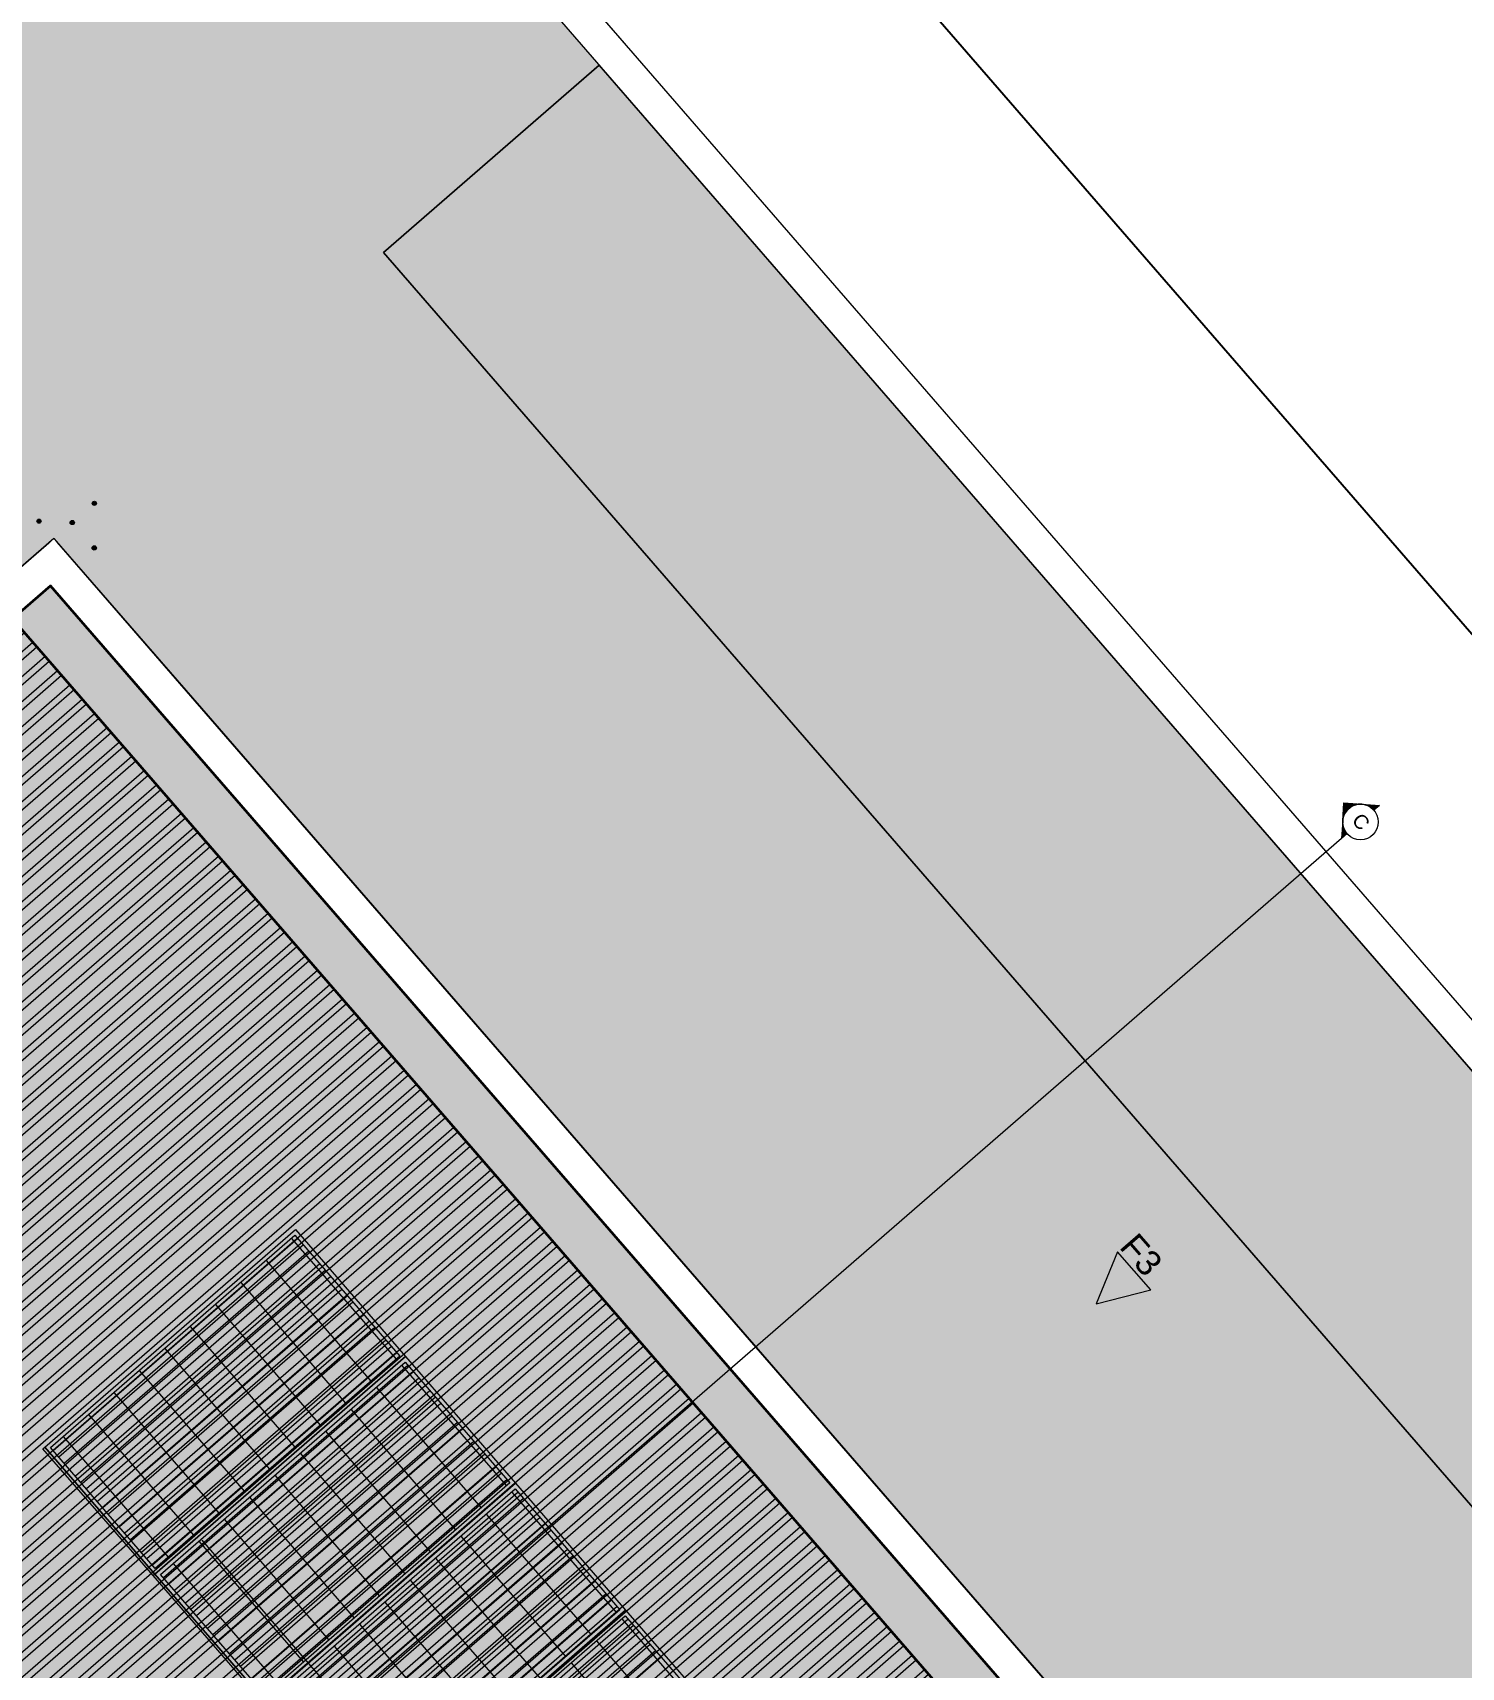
# Model space of a CAD drawing. Extents: x -175 to 397, y -1718 to -729.
# Drawn here: x 104.26 to 112.76, y -1378.06 to -1368.33 of the extents above; entities that cross this region are included whole.
import ezdxf

# ---------------------------------------------------------------- set-up
doc = ezdxf.new("R2010")
doc.units = 0
doc.header["$LTSCALE"] = 2
doc.set_wipeout_variables(frame=1)
doc.linetypes.add('Dot & Dashed', pattern=[0.012, 0.01, -0.001, 0, -0.001])
doc.linetypes.add('Wipeout_Contour', pattern=[1, 0, -1])
for name, color, linetype, lineweight, true_color in [('01_PLANTA COBERTURA_5_0_Caneta_No__28', 7, 'Continuous', 20, 0xd0311a), ('01_PLANTA COBERTURA_5_COTAS IMPLANTAÇÃO.EXEC_Caneta_No__25', 7, 'Continuous', 13, 0x982312), ('01_PLANTA COBERTURA_5_ESTRUTURA-COB.EST_Caneta_No__13', 7, 'Continuous', 0, 0xaaaaaa), ('01_PLANTA COBERTURA_5_ESTRUTURA-COB.EST_Caneta_No__9', 7, 'Continuous', 5, 0x020202), ('01_PLANTA COBERTURA_5_LAJES.EST_Caneta_No__18', 7, 'Continuous', 0, 0xdfdfdf), ('01_PLANTA COBERTURA_5_LAJES.EST_Caneta_No__19', 7, 'Continuous', 0, 0xe9e9e9), ('01_PLANTA COBERTURA_5_LAJES.EST_Caneta_No__25', 7, 'Continuous', 13, 0x982312)]:
    doc.layers.add(name, color=color, linetype=linetype, lineweight=lineweight, true_color=true_color)
for name, color, linetype, lineweight in [('01_PLANTA COBERTURA_5_0_Caneta_No__7', 7, 'Continuous', 13), ('01_PLANTA COBERTURA_5_ESTRUTURA-COB.EST_Caneta_No__1', 7, 'Continuous', 35), ('01_PLANTA COBERTURA_5_LAJES.EST_Caneta_No__241', 7, 'Continuous', 13), ('01_PLANTA COBERTURA_5_LAJES.EST_Caneta_No__96', 252, 'Continuous', 0), ('01_PLANTA COBERTURA_5_LAJES.EST_Caneta_No__98', 7, 'Continuous', 0), ('01_PLANTA COBERTURA_5_LAJES.EST_Caneta_No__99', 7, 'Continuous', 20), ('01_PLANTA COBERTURA_5_PAREDE CONSTRUIR_Caneta_No__241', 7, 'Continuous', 13), ('01_PLANTA COBERTURA_5_TERRENO.ARQ_Caneta_No__241', 7, 'Continuous', 13)]:
    doc.layers.add(name, color=color, linetype=linetype, lineweight=lineweight)
for name, color, linetype in [('01_PLANTA COBERTURA_5_LAJES.EST', 7, 'Continuous'), ('01_PLANTA COBERTURA_5_PAREDE CONSTRUIR', 7, 'Continuous'), ('01_PLANTA COBERTURA_5_TERRENO.ARQ', 7, 'Continuous'), ('ARQ-COTAS', 7, 'Continuous'), ('F-SC-SUPERFICIE', 7, 'Continuous')]:
    doc.layers.add(name, color=color, linetype=linetype)
doc.styles.add('GENERATED_STYLE_1', font='arial.ttf')
doc.styles.add('ROMANS', font='ROMANS.shx')
doc.dimstyles.new('1-500', dxfattribs={"dimscale": 5, "dimtxt": 0.15, "dimasz": 0.1, "dimexe": 0.05, "dimexo": 0.1, "dimgap": 0.03, "dimtad": 1, "dimzin": 5, "dimdsep": 46, "dimtxsty": 'ROMANS', "dimblk": 'OBLIQUE', "dimcen": 0, "dimclrd": 256, "dimclre": 256, "dimclrt": 2, "dimadec": 0, "dimazin": 0, "dimtfac": 1, "dimtofl": 0, "dimtmove": 2, "dimatfit": 3, "dimldrblk": 'OBLIQUE', "dimfxl": 0.04, "dimtolj": 1, "dimtzin": 1, "dimarcsym": 0})

# ---------------------------------------------------------------- blocks, each defined once
blk = doc.blocks.new('IMPLANTAÇÃO')
at = {"layer": '01_PLANTA COBERTURA_5_COTAS IMPLANTAÇÃO.EXEC_Caneta_No__25', "linetype": 'Continuous', "lineweight": 13, "true_color": 0x982312}
for points in [[(117.8943, -1384.9181), (117.8953, -1384.9229), (117.898, -1384.9269), (117.902, -1384.9296), (117.9068, -1384.9306), (117.9116, -1384.9296), (117.9156, -1384.9269), (117.9183, -1384.9229), (117.9193, -1384.9181), (117.9183, -1384.9133), (117.9156, -1384.9092), (117.9116, -1384.9065), (117.9068, -1384.9056), (117.902, -1384.9065), (117.898, -1384.9092), (117.8953, -1384.9133)], [(117.8943, -1385.0927), (117.8953, -1385.0975), (117.898, -1385.1015), (117.902, -1385.1042), (117.9068, -1385.1052), (117.9116, -1385.1042), (117.9156, -1385.1015), (117.9183, -1385.0975), (117.9193, -1385.0927), (117.9183, -1385.0879), (117.9156, -1385.0838), (117.9116, -1385.0811), (117.9068, -1385.0802), (117.902, -1385.0811), (117.898, -1385.0838), (117.8953, -1385.0879)], [(118.0943, -1385.0927), (118.0953, -1385.0975), (118.098, -1385.1015), (118.102, -1385.1042), (118.1068, -1385.1052), (118.1116, -1385.1042), (118.1156, -1385.1015), (118.1183, -1385.0975), (118.1193, -1385.0927), (118.1183, -1385.0879), (118.1156, -1385.0838), (118.1116, -1385.0811), (118.1068, -1385.0802), (118.102, -1385.0811), (118.098, -1385.0838), (118.0953, -1385.0879)], [(117.7585, -1385.2366), (117.7595, -1385.2414), (117.7622, -1385.2454), (117.7663, -1385.2481), (117.771, -1385.2491), (117.7758, -1385.2481), (117.7799, -1385.2454), (117.7826, -1385.2414), (117.7835, -1385.2366), (117.7826, -1385.2318), (117.7799, -1385.2278), (117.7758, -1385.225), (117.771, -1385.2241), (117.7663, -1385.225), (117.7622, -1385.2278), (117.7595, -1385.2318)]]:
    blk.add_hatch(color=24, dxfattribs=at).paths.add_polyline_path(points)
at = {"layer": '01_PLANTA COBERTURA_5_LAJES.EST', "linetype": 'Continuous', "lineweight": 0, "true_color": 0x000000}
for points in [[(124.2066, -1380.3934), (124.1316, -1380.4684), (124.2066, -1380.5434, -0.414214)], [(124.2816, -1380.3184), (124.2066, -1380.3934, -0.198912), (124.2816, -1380.3623)], [(124.2816, -1380.6184), (124.2816, -1380.5744, -0.198912), (124.2066, -1380.5434)]]:
    blk.add_hatch(color=18, dxfattribs=at).paths.add_polyline_path(points)
at = {"layer": '01_PLANTA COBERTURA_5_LAJES.EST_Caneta_No__18', "linetype": 'Continuous', "lineweight": 0, "true_color": 0xdfdfdf}
h = blk.add_hatch(dxfattribs=at)
h.set_pattern_fill('PISO_EXTERNO__0005', color=254, style=0, pattern_type=2)
h.set_pattern_definition([(45, (184.42084, -1352.0369), (-0.1909188, 0.1909188), [0, -0.18, 0, -0.27]), (110, (185.02084, -1352.0369), (0.253717, 0.09234544), [0, -0.132, 0, -0.228])])
h.paths.add_polyline_path([(107.9069, -1417.7385), (110.6069, -1417.7385, -0.414214), (108.6069, -1419.7385), (117.6068, -1419.7385, -0.414214), (115.6068, -1417.7385), (115.6068, -1414.9379), (115.6068, -1398.0371, -0.414214), (117.9068, -1395.7371), (118.5068, -1395.7371), (118.5068, -1394.9371), (117.9068, -1394.9371), (117.9068, -1390.841), (119.3068, -1390.841), (119.3068, -1389.3407), (117.9068, -1389.3407), (117.9068, -1385.2366), (119.3068, -1385.2366), (127.7068, -1385.2366), (130.6068, -1385.2366), (140.4068, -1385.2366), (140.4068, -1394.9371), (130.6068, -1394.9371), (130.6068, -1399.7371), (140.4068, -1399.7371), (140.4068, -1403.4885), (138.8072, -1403.4885), (138.8072, -1404.9875), (140.4068, -1404.9875), (140.4068, -1412.9375), (135.5045, -1412.9375), (135.5045, -1413.7375), (140.0599, -1413.7375), (140.0599, -1419.7385), (140.4068, -1419.7385), (142.9068, -1419.7385), (142.9068, -1380.7385), (142.7068, -1380.7385), (142.7068, -1412.9375), (141.4068, -1412.9375), (141.4068, -1382.6385), (117.9068, -1382.6385), (117.9068, -1380.7385), (107.9069, -1380.7385)])
h.paths.add_polyline_path([(110.6069, -1397.7385), (108.1069, -1397.7385), (108.1069, -1395.7261), (108.6225, -1395.7277, -0.414214), (110.6069, -1397.7245)], flags=0)
h.paths.add_polyline_path([(110.6069, -1398.2215, -0.009328), (110.6069, -1398.2973)], flags=0)
h.paths.add_polyline_path([(131.6068, -1398.9371), (131.6068, -1395.7371), (140.4068, -1395.7371), (140.4068, -1398.9371)], flags=0)
h.paths.add_polyline_path([(116.7068, -1386.7369), (108.1069, -1386.7369), (108.1069, -1385.2366), (116.7068, -1385.2366)], flags=0)
at = {"layer": '01_PLANTA COBERTURA_5_LAJES.EST_Caneta_No__19', "linetype": 'Continuous', "lineweight": 0, "true_color": 0xefefef}
blk.add_hatch(color=7, dxfattribs=at).paths.add_polyline_path([(119.5068, -1399.9371), (118.1068, -1399.9371), (118.1068, -1412.7375), (127.9068, -1412.7375), (140.2068, -1412.7375), (140.2068, -1409.4375), (140.2068, -1405.1885), (138.6072, -1405.1885), (138.6072, -1403.2885), (140.2068, -1403.2885), (140.2068, -1399.9371), (138.6072, -1399.9371), (130.4068, -1399.9371), (130.4068, -1394.7371), (140.2068, -1394.7371), (140.2068, -1385.4366), (130.4068, -1385.4366), (127.9068, -1385.4366), (127.7068, -1385.4366), (119.5068, -1385.4366), (118.1068, -1385.4366), (118.1068, -1389.1407), (119.5068, -1389.1407), (119.5068, -1391.0406), (118.1068, -1391.0406), (118.1068, -1394.7371), (119.5068, -1394.7371)])
at = {"layer": '01_PLANTA COBERTURA_5_LAJES.EST_Caneta_No__25', "linetype": 'Continuous', "lineweight": 13, "true_color": 0x982312}
blk.add_hatch(color=24, dxfattribs=at).paths.add_polyline_path([(125.5666, -1383.2382), (125.2666, -1383.2382), (125.4166, -1383.5382)])
at = {"layer": '01_PLANTA COBERTURA_5_TERRENO.ARQ', "linetype": 'Continuous', "lineweight": 0, "true_color": 0xc5d9be}
blk.add_hatch(color=9, dxfattribs=at).paths.add_polyline_path([(117.9068, -1380.9385), (117.9068, -1382.6385), (141.4068, -1382.6385), (141.4068, -1409.2375), (142.7068, -1409.2375), (142.7068, -1380.9385), (141.4068, -1380.9385)])
at = {"layer": '01_PLANTA COBERTURA_5_COTAS IMPLANTAÇÃO.EXEC_Caneta_No__25', "color": 24, "linetype": 'Continuous', "lineweight": 13, "ltscale": 1000, "true_color": 0x982312}
for centre in [(117.9068, -1384.9181), (117.9068, -1385.0927), (118.1068, -1385.0927), (117.771, -1385.2366)]:
    blk.add_circle(centre, 0.0125, dxfattribs=at)
at = {"layer": '01_PLANTA COBERTURA_5_LAJES.EST_Caneta_No__241', "color": 7, "linetype": 'Continuous', "lineweight": 13, "ltscale": 1000, "flags": 128}
for points in [[(118.5068, -1394.9371), (117.9068, -1394.9371), (117.9068, -1390.841), (119.3068, -1390.841), (119.3068, -1389.3407), (117.9068, -1389.3407), (117.9068, -1385.2366), (119.3068, -1385.2366), (127.7068, -1385.2366)], [(141.4068, -1382.6385), (117.9068, -1382.6385), (117.9068, -1380.7385), (107.9069, -1380.7385), (107.9069, -1417.7385)], [(127.7068, -1385.4366), (119.5068, -1385.4366), (118.1068, -1385.4366), (118.1068, -1389.1407), (119.5068, -1389.1407), (119.5068, -1391.0406), (118.1068, -1391.0406), (118.1068, -1394.7371), (119.5068, -1394.7371)]]:
    blk.add_lwpolyline(points, dxfattribs=at)
at = {"layer": '01_PLANTA COBERTURA_5_LAJES.EST_Caneta_No__25', "color": 24, "linetype": 'Continuous', "lineweight": 13, "ltscale": 1000, "true_color": 0x982312, "flags": 128}
blk.add_lwpolyline([(125.5666, -1383.2382), (125.2666, -1383.2382), (125.4166, -1383.5382)], close=True, dxfattribs=at)
at = {"layer": '01_PLANTA COBERTURA_5_LAJES.EST_Caneta_No__96', "color": 252, "linetype": 'Continuous', "lineweight": 0, "ltscale": 1000}
for p, q in [((121.9812, -1386.9006), (122.9332, -1386.9006)), ((122.0072, -1386.8731), (122.0072, -1388.8012)), ((122.0572, -1386.8731), (122.0572, -1388.8012)), ((122.1072, -1386.8731), (122.1072, -1388.8012)), ((122.2072, -1386.8731), (122.2072, -1388.8012)), ((122.2572, -1386.8731), (122.2572, -1388.8012)), ((122.3072, -1386.8731), (122.3072, -1388.8012)), ((122.4072, -1386.8731), (122.4072, -1388.8012)), ((122.4572, -1386.8731), (122.4572, -1388.8012)), ((122.5072, -1386.8731), (122.5072, -1388.8012)), ((122.6072, -1386.8731), (122.6072, -1388.8012)), ((122.6572, -1386.8731), (122.6572, -1388.8012)), ((122.7072, -1386.8731), (122.7072, -1388.8012)), ((122.8072, -1386.8731), (122.8072, -1388.8012)), ((122.8572, -1386.8731), (122.8572, -1388.8012)), ((122.9072, -1386.8731), (122.9072, -1388.8012)), ((122.9812, -1386.9006), (123.9332, -1386.9006)), ((123.0072, -1386.8731), (123.0072, -1388.8012)), ((123.0572, -1386.8731), (123.0572, -1388.8012)), ((123.1072, -1386.8731), (123.1072, -1388.8012)), ((123.2072, -1386.8731), (123.2072, -1388.8012)), ((123.2572, -1386.8731), (123.2572, -1388.8012)), ((123.3072, -1386.8731), (123.3072, -1388.8012)), ((123.4072, -1386.8731), (123.4072, -1388.8012)), ((123.4572, -1386.8731), (123.4572, -1388.8012)), ((123.5072, -1386.8731), (123.5072, -1388.8012)), ((123.6072, -1386.8731), (123.6072, -1388.8012)), ((123.6572, -1386.8731), (123.6572, -1388.8012)), ((123.7072, -1386.8731), (123.7072, -1388.8012)), ((123.8072, -1386.8731), (123.8072, -1388.8012)), ((123.8572, -1386.8731), (123.8572, -1388.8012)), ((123.9072, -1386.8731), (123.9072, -1388.8012)), ((123.9812, -1386.9006), (124.9332, -1386.9006)), ((124.0072, -1386.8731), (124.0072, -1388.8012)), ((124.0572, -1386.8731), (124.0572, -1388.8012)), ((124.1072, -1386.8731), (124.1072, -1388.8012)), ((124.2072, -1386.8731), (124.2072, -1388.8012)), ((124.2572, -1386.8731), (124.2572, -1388.8012)), ((124.3072, -1386.8731), (124.3072, -1388.8012)), ((124.4072, -1386.8731), (124.4072, -1388.8012)), ((124.4572, -1386.8731), (124.4572, -1388.8012)), ((124.5072, -1386.8731), (124.5072, -1388.8012)), ((124.6072, -1386.8731), (124.6072, -1388.8012)), ((124.6572, -1386.8731), (124.6572, -1388.8012)), ((124.7072, -1386.8731), (124.7072, -1388.8012)), ((124.8072, -1386.8731), (124.8072, -1388.8012)), ((124.8572, -1386.8731), (124.8572, -1388.8012)), ((124.9072, -1386.8731), (124.9072, -1388.8012)), ((124.9812, -1386.9006), (125.9332, -1386.9006)), ((125.0072, -1386.8731), (125.0072, -1388.8012)), ((125.0572, -1386.8731), (125.0572, -1388.8012)), ((125.1072, -1386.8731), (125.1072, -1388.8012)), ((125.2072, -1386.8731), (125.2072, -1388.8012)), ((125.2572, -1386.8731), (125.2572, -1388.8012)), ((125.3072, -1386.8731), (125.3072, -1388.8012)), ((121.9812, -1387.1006), (122.9332, -1387.1006)), ((122.9812, -1387.1006), (123.9332, -1387.1006)), ((123.9812, -1387.1006), (124.9332, -1387.1006)), ((124.9812, -1387.1006), (125.9332, -1387.1006)), ((121.9812, -1387.3006), (122.9332, -1387.3006)), ((122.9812, -1387.3006), (123.9332, -1387.3006)), ((123.9812, -1387.3006), (124.9332, -1387.3006)), ((124.9812, -1387.3006), (125.9332, -1387.3006)), ((121.9812, -1387.5006), (122.9332, -1387.5006)), ((122.9812, -1387.5006), (123.9332, -1387.5006)), ((123.9812, -1387.5006), (124.9332, -1387.5006)), ((121.9812, -1387.7006), (122.9332, -1387.7006)), ((122.9812, -1387.7006), (123.9332, -1387.7006)), ((123.9812, -1387.7006), (124.9332, -1387.7006)), ((121.9812, -1387.9006), (122.9332, -1387.9006)), ((122.9812, -1387.9006), (123.9332, -1387.9006)), ((123.9812, -1387.9006), (124.9332, -1387.9006)), ((121.9812, -1388.1006), (122.9332, -1388.1006)), ((122.9812, -1388.1006), (123.9332, -1388.1006)), ((123.9812, -1388.1006), (124.9332, -1388.1006)), ((121.9812, -1388.3006), (122.9332, -1388.3006)), ((122.9812, -1388.3006), (123.9332, -1388.3006)), ((123.9812, -1388.3006), (124.9332, -1388.3006)), ((121.9812, -1388.5006), (122.9332, -1388.5006)), ((122.9812, -1388.5006), (123.9332, -1388.5006)), ((121.9812, -1388.7006), (122.9332, -1388.7006)), ((122.9812, -1388.7006), (123.9332, -1388.7006))]:
    blk.add_line(p, q, dxfattribs=at)
at = {"layer": '01_PLANTA COBERTURA_5_LAJES.EST_Caneta_No__96', "color": 252, "linetype": 'Continuous', "lineweight": 0, "ltscale": 1000, "flags": 128}
for points in [[(121.9572, -1386.8491), (122.9572, -1386.8491), (122.9572, -1388.8252), (121.9572, -1388.8252)], [(121.9812, -1386.8731), (122.9332, -1386.8731), (122.9332, -1388.8012), (121.9812, -1388.8012)], [(122.9572, -1386.8491), (123.9572, -1386.8491), (123.9572, -1388.8252), (122.9572, -1388.8252)], [(122.9812, -1386.8731), (123.9332, -1386.8731), (123.9332, -1388.8012), (122.9812, -1388.8012)], [(123.9572, -1386.8491), (124.9572, -1386.8491), (124.9572, -1388.8252), (123.9572, -1388.8252)], [(123.9812, -1386.8731), (124.9332, -1386.8731), (124.9332, -1388.8012), (123.9812, -1388.8012)], [(124.9572, -1386.8491), (125.9572, -1386.8491), (125.9572, -1388.8252), (124.9572, -1388.8252)], [(124.9812, -1386.8731), (125.9332, -1386.8731), (125.9332, -1388.8012), (124.9812, -1388.8012)], [(121.9572, -1388.8252), (122.9572, -1388.8252), (122.9572, -1388.8392), (121.9572, -1388.8392)], [(122.9572, -1388.8252), (123.9572, -1388.8252), (123.9572, -1388.8392), (122.9572, -1388.8392)]]:
    blk.add_lwpolyline(points, close=True, dxfattribs=at)
at = {"layer": '01_PLANTA COBERTURA_5_LAJES.EST_Caneta_No__98', "color": 7, "linetype": 'Continuous', "lineweight": 0, "ltscale": 1000, "flags": 128}
for points in [[(124.2066, -1380.3934, 0.414214), (124.2066, -1380.5434), (124.1316, -1380.4684)], [(124.2816, -1380.3184), (124.2816, -1380.3623, 0.198912), (124.2066, -1380.3934)], [(124.2816, -1380.6184), (124.2816, -1380.5744, -0.198912), (124.2066, -1380.5434)]]:
    blk.add_lwpolyline(points, format="xyb", close=True, dxfattribs=at)
at = {"layer": '01_PLANTA COBERTURA_5_LAJES.EST_Caneta_No__98', "color": 7, "linetype": 'Continuous', "lineweight": 0, "ltscale": 1000}
blk.add_circle((124.2816, -1380.4684), 0.1061, dxfattribs=at)
at = {"layer": '01_PLANTA COBERTURA_5_TERRENO.ARQ_Caneta_No__241', "color": 7, "linetype": 'Continuous', "lineweight": 13, "ltscale": 1000, "flags": 128}
blk.add_lwpolyline([(117.9068, -1380.9385), (117.9068, -1382.6385), (141.4068, -1382.6385), (141.4068, -1409.2375), (142.7068, -1409.2375), (142.7068, -1380.9385), (141.4068, -1380.9385)], close=True, dxfattribs=at)
at = {"layer": '01_PLANTA COBERTURA_5_0_Caneta_No__28', "color": 22, "linetype": 'Continuous', "lineweight": 20, "true_color": 0xd0311a, "insert": (125.4942, -1383.2197), "char_height": 0.15, "attachment_point": 9, "style": 'GENERATED_STYLE_1'}
blk.add_mtext('\\A1;{\\pqr;\\pt0;\\fArial|b0|i0|c0|p0;\\W1.000000;F3}', dxfattribs=at)
at = {"layer": '01_PLANTA COBERTURA_5_0_Caneta_No__7', "color": 7, "linetype": 'Continuous', "lineweight": 13, "insert": (124.2395, -1380.5087), "char_height": 0.085, "attachment_point": 7, "style": 'GENERATED_STYLE_1'}
blk.add_mtext('\\A1;{\\pql;\\pt0;\\fArial|b0|i0|c0|p0;\\W1.000000;C}', dxfattribs=at)
at = {"color": 254, "linetype": 'Wipeout_Contour', "lineweight": 0, "ltscale": 263.097392}
blk.add_wipeout([(107.9369, -1380.7385), (107.9369, -1380.7685), (142.8768, -1380.7685), (142.8768, -1380.7385)], dxfattribs=at).dxf.layer = '01_PLANTA COBERTURA_5_PAREDE CONSTRUIR'
at = {"color": 254, "linetype": 'Wipeout_Contour', "lineweight": 0, "ltscale": 263.370101}
blk.add_wipeout([(142.7068, -1380.9085), (108.1069, -1380.9085), (108.1069, -1380.9385), (142.7068, -1380.9385)], dxfattribs=at).dxf.layer = '01_PLANTA COBERTURA_5_PAREDE CONSTRUIR'
at = {"color": 254, "linetype": 'Wipeout_Contour', "lineweight": 0, "ltscale": 222.411541}
blk.add_wipeout([(117.9368, -1385.2366), (117.9068, -1385.2366), (117.9368, -1385.2666)], dxfattribs=at).dxf.layer = '01_PLANTA COBERTURA_5_PAREDE CONSTRUIR'
at = {"color": 254, "linetype": 'Wipeout_Contour', "lineweight": 0, "ltscale": 222.17719}
blk.add_wipeout([(118.1068, -1385.4066), (118.0768, -1385.4066), (118.1068, -1385.4366)], dxfattribs=at).dxf.layer = '01_PLANTA COBERTURA_5_PAREDE CONSTRUIR'
at = {"color": 254, "linetype": 'Wipeout_Contour', "lineweight": 0, "ltscale": 263.221598}
blk.add_wipeout([(108.0769, -1380.7685), (108.0769, -1380.9085), (142.7368, -1380.9085), (142.7368, -1380.7685)], dxfattribs=at).dxf.layer = '01_PLANTA COBERTURA_5_PAREDE CONSTRUIR'
at = {"color": 254, "linetype": 'Wipeout_Contour', "lineweight": 0, "ltscale": 222.219776}
blk.add_wipeout([(118.0768, -1385.2666), (117.9368, -1385.2666), (118.0768, -1385.4066)], dxfattribs=at).dxf.layer = '01_PLANTA COBERTURA_5_PAREDE CONSTRUIR'
at = {"layer": '01_PLANTA COBERTURA_5_PAREDE CONSTRUIR_Caneta_No__241', "color": 7, "linetype": 'Continuous', "lineweight": 13, "ltscale": 1000, "flags": 128}
for points in [[(142.8768, -1380.7385), (107.9069, -1380.7385)], [(108.1069, -1380.9385), (142.7068, -1380.9385)]]:
    blk.add_lwpolyline(points, dxfattribs=at)
at = {"color": 254, "linetype": 'Wipeout_Contour', "lineweight": 0, "ltscale": 300.013208}
blk.add_wipeout([(117.9068, -1389.3107), (117.9368, -1389.3107), (117.9368, -1385.2666), (117.9068, -1385.2666)], dxfattribs=at).dxf.layer = '01_PLANTA COBERTURA_5_PAREDE CONSTRUIR'
at = {"color": 254, "linetype": 'Wipeout_Contour', "lineweight": 0, "ltscale": 299.398381}
blk.add_wipeout([(118.0768, -1385.4366), (118.0768, -1389.1407), (118.1068, -1389.1407), (118.1068, -1385.4366)], dxfattribs=at).dxf.layer = '01_PLANTA COBERTURA_5_PAREDE CONSTRUIR'
at = {"color": 254, "linetype": 'Wipeout_Contour', "lineweight": 0, "ltscale": 221.994216}
blk.add_wipeout([(117.9068, -1385.2666), (117.9368, -1385.2666), (117.9068, -1385.2366)], dxfattribs=at).dxf.layer = '01_PLANTA COBERTURA_5_PAREDE CONSTRUIR'
at = {"color": 254, "linetype": 'Wipeout_Contour', "lineweight": 0, "ltscale": 221.764024}
blk.add_wipeout([(118.0768, -1385.4366), (118.1068, -1385.4366), (118.0768, -1385.4066)], dxfattribs=at).dxf.layer = '01_PLANTA COBERTURA_5_PAREDE CONSTRUIR'
at = {"color": 254, "linetype": 'Wipeout_Contour', "lineweight": 0, "ltscale": 299.701222}
blk.add_wipeout([(117.9368, -1389.1707), (118.0768, -1389.1707), (118.0768, -1385.4066), (117.9368, -1385.4066)], dxfattribs=at).dxf.layer = '01_PLANTA COBERTURA_5_PAREDE CONSTRUIR'
at = {"layer": '01_PLANTA COBERTURA_5_ESTRUTURA-COB.EST_Caneta_No__13', "linetype": 'Continuous', "lineweight": 0, "true_color": 0xaaaaaa}
h = blk.add_hatch(dxfattribs=at)
h.set_pattern_fill('TELHA_COBERTURA_02_0005', color=253, style=0, pattern_type=2)
h.set_pattern_definition([(90, (184.42084, -1352.6369), (-0.1125, -7e-18), []), (90, (184.38334, -1352.6369), (-0.1125, -7e-18), [])])
h.paths.add_polyline_path([(140.2068, -1385.7366), (118.1068, -1385.7366), (118.1068, -1389.1407), (119.5068, -1389.1407), (119.5068, -1390.0868), (140.2068, -1390.0868)])
at = {"layer": '01_PLANTA COBERTURA_5_ESTRUTURA-COB.EST_Caneta_No__9', "color": 18, "linetype": 'Continuous', "lineweight": 5, "ltscale": 1000, "true_color": 0x020202, "flags": 128}
blk.add_lwpolyline([(140.2068, -1385.7366), (118.1068, -1385.7366), (118.1068, -1389.1407), (119.5068, -1389.1407), (119.5068, -1390.0868), (140.2068, -1390.0868)], close=True, dxfattribs=at)
at = {"layer": '01_PLANTA COBERTURA_5_LAJES.EST_Caneta_No__99', "color": 7, "linetype": 'Dot & Dashed', "lineweight": 20, "ltscale": 1000}
blk.add_line((142.9896, -1388.4815), (107.715, -1388.4815), dxfattribs=at)
at = {"color": 254, "linetype": 'Wipeout_Contour', "lineweight": 0, "ltscale": 221.951794}
blk.add_wipeout([(117.9368, -1385.4066), (118.0768, -1385.4066), (117.9368, -1385.2666)], dxfattribs=at).dxf.layer = '01_PLANTA COBERTURA_5_PAREDE CONSTRUIR'
at = {"layer": '01_PLANTA COBERTURA_5_PAREDE CONSTRUIR_Caneta_No__241', "color": 7, "linetype": 'Continuous', "lineweight": 13, "ltscale": 1000, "flags": 128}
for points in [[(117.9068, -1385.2366), (117.9368, -1385.2366)], [(117.9068, -1385.2366), (117.9068, -1389.3407)], [(118.1068, -1389.1407), (118.1068, -1385.4366)]]:
    blk.add_lwpolyline(points, dxfattribs=at)
at = {"color": 254, "linetype": 'Wipeout_Contour', "lineweight": 0, "ltscale": 257.569158}
blk.add_wipeout([(117.9368, -1385.2666), (140.3768, -1385.2666), (140.3768, -1385.2366), (117.9368, -1385.2366)], dxfattribs=at).dxf.layer = '01_PLANTA COBERTURA_5_PAREDE CONSTRUIR'
at = {"color": 254, "linetype": 'Wipeout_Contour', "lineweight": 0, "ltscale": 257.892177}
blk.add_wipeout([(118.1068, -1385.4366), (140.2068, -1385.4366), (140.2068, -1385.4066), (118.1068, -1385.4066)], dxfattribs=at).dxf.layer = '01_PLANTA COBERTURA_5_PAREDE CONSTRUIR'
at = {"color": 254, "linetype": 'Wipeout_Contour', "lineweight": 0, "ltscale": 257.720314}
blk.add_wipeout([(118.0768, -1385.4066), (140.2368, -1385.4066), (140.2368, -1385.2666), (118.0768, -1385.2666)], dxfattribs=at).dxf.layer = '01_PLANTA COBERTURA_5_PAREDE CONSTRUIR'
at = {"layer": '01_PLANTA COBERTURA_5_ESTRUTURA-COB.EST_Caneta_No__1', "color": 7, "linetype": 'Continuous', "lineweight": 35, "ltscale": 1000, "flags": 128}
blk.add_lwpolyline([(118.1068, -1385.7366), (140.2068, -1385.7366), (140.2068, -1385.4366), (118.1068, -1385.4366)], close=True, dxfattribs=at)
at = {"layer": '01_PLANTA COBERTURA_5_LAJES.EST_Caneta_No__99', "color": 7, "linetype": 'Dot & Dashed', "lineweight": 20, "ltscale": 1000}
blk.add_line((124.2816, -1380.6184), (124.2816, -1420.2934), dxfattribs=at)
at = {"layer": '01_PLANTA COBERTURA_5_PAREDE CONSTRUIR_Caneta_No__241', "color": 7, "linetype": 'Continuous', "lineweight": 13, "ltscale": 1000, "flags": 128}
for points in [[(140.4068, -1385.2366), (117.9368, -1385.2366)], [(118.1068, -1385.4366), (140.2068, -1385.4366)]]:
    blk.add_lwpolyline(points, dxfattribs=at)
blk = doc.blocks.new('_Oblique')
at = {"color": 0, "linetype": 'ByBlock', "lineweight": -2}
blk.add_line((-0.5, -0.5), (0.5, 0.5), dxfattribs=at)
blk = doc.blocks.new('*D192')
at = {"layer": 'ARQ-COTAS', "lineweight": -2, "transparency": 16777216}
for p, q in [((101.6021, -1360.5151), (102.5495, -1359.6927)), ((102.3607, -1359.8566), (125.3041, -1386.2876)), ((124.5455, -1386.9461), (125.4929, -1386.1237))]:
    blk.add_line(p, q, dxfattribs=at)
at = {"layer": 'Defpoints', "color": 0, "transparency": 16777216}
for p in [(101.2245, -1360.8429), (125.3041, -1386.2876), (124.1679, -1387.2739)]:
    blk.add_point(p, dxfattribs=at)
at = {"layer": 'ARQ-COTAS', "lineweight": -2, "transparency": 16777216, "xscale": 0.5, "yscale": 0.5, "zscale": 0.5}
for p, rotation in [((102.3607, -1359.8566), 130.9596220460994), ((125.3041, -1386.2876), 310.9596220460994)]:
    blk.add_blockref('_Oblique', p, dxfattribs=dict(at, rotation=rotation))
at = {"layer": 'ARQ-COTAS', "color": 2, "transparency": 16777216, "insert": (114.2288, -1372.7279), "char_height": 0.75, "attachment_point": 5, "rotation": 310.95962, "style": 'ROMANS'}
blk.add_mtext('\\A1;35.00', dxfattribs=at)
blk = doc.blocks.new('*D194')
at = {"layer": 'ARQ-COTAS', "lineweight": -2, "transparency": 16777216}
for p, q in [((133.7986, -1331.9048), (132.9318, -1330.9063)), ((70.7449, -1385.2187), (133.0956, -1331.0951)), ((71.4478, -1386.0284), (70.581, -1385.0299))]:
    blk.add_line(p, q, dxfattribs=at)
at = {"layer": 'Defpoints', "color": 0, "transparency": 16777216}
for p in [(133.0956, -1331.0951), (134.1263, -1332.2824), (71.7756, -1386.406)]:
    blk.add_point(p, dxfattribs=at)
at = {"layer": 'ARQ-COTAS', "lineweight": -2, "transparency": 16777216, "xscale": 0.5, "yscale": 0.5, "zscale": 0.5}
for p, rotation in [((133.0956, -1331.0951), 40.95962192382969), ((70.7449, -1385.2187), 220.9596219238297)]:
    blk.add_blockref('_Oblique', p, dxfattribs=dict(at, rotation=rotation))
at = {"layer": 'ARQ-COTAS', "color": 2, "transparency": 16777216, "insert": (101.5761, -1357.7604), "char_height": 0.75, "attachment_point": 5, "rotation": 40.95962, "style": 'ROMANS'}
blk.add_mtext('\\A1;82.56', dxfattribs=at)

msp = doc.modelspace()

# ---------------------------------------------------------------- block references
at = {"layer": 'F-SC-SUPERFICIE', "rotation": 310.9596220460998}
msp.add_blockref('IMPLANTAÇÃO', (1073.1833, -374.2433), dxfattribs=at)

# ---------------------------------------------------------------- next in the draw order: dimensions: what is measured, and where the dimension line sits
at = {"layer": 'ARQ-COTAS'}
for p1, p2, distance, picture, middle in [((71.7756, -1386.406), (134.1263, -1332.2824), 1.5723, '*D194', (101.5761, -1357.7604)), ((101.2245, -1360.8429), (124.1679, -1387.2739), 1.5046, '*D192', (114.2288, -1372.7279))]:
    dim = msp.add_aligned_dim(p1=p1, p2=p2, distance=distance, dimstyle='1-500', dxfattribs=at)
    dim.commit()
    dim.dimension.update_dxf_attribs({"geometry": picture, "text_midpoint": middle})

doc.saveas('drawing.dxf')
